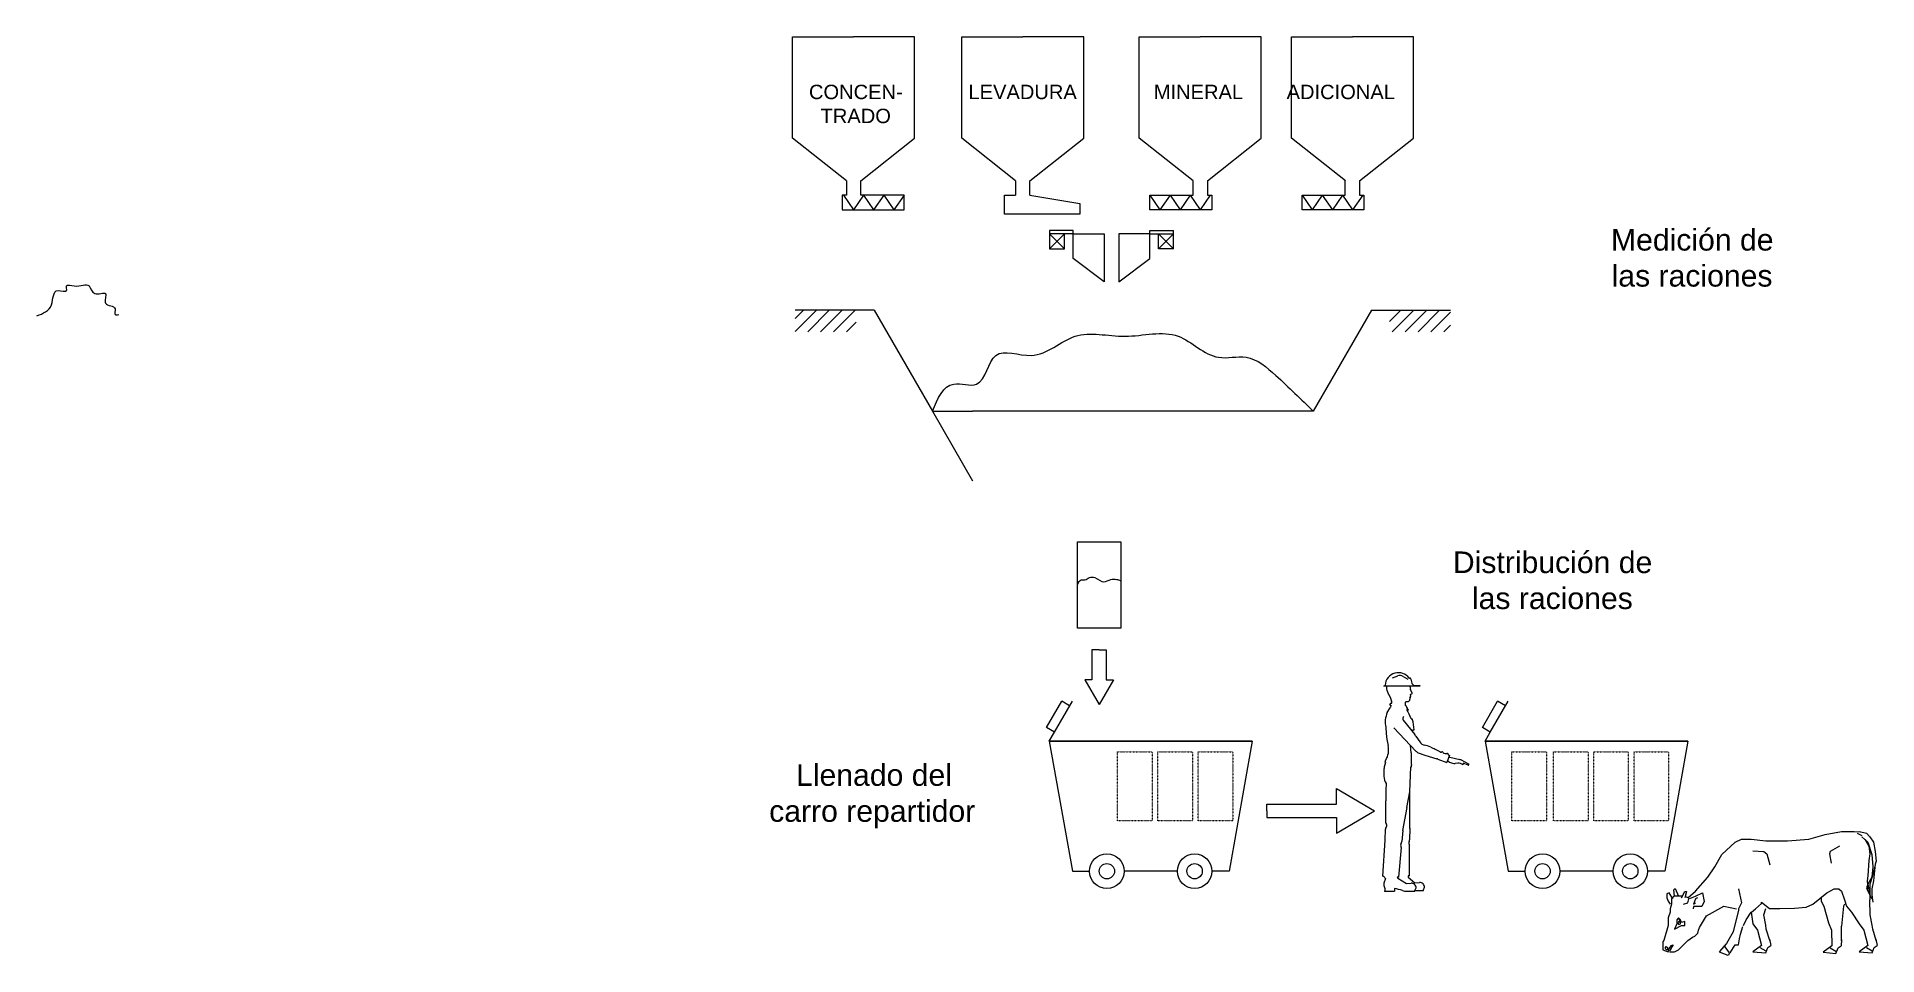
# Model space of a CAD drawing. Header units: millimetres. Extents: x -2372 to 10419, y -3147 to 3232.
import ezdxf

# ---------------------------------------------------------------- set-up
doc = ezdxf.new("R2010")
doc.units = ezdxf.units.MM
doc.header["$LTSCALE"] = 0.1
doc.linetypes.add('ACAD_ISO03W100', pattern=[30, 12, -18])
for name, color, linetype in [('1_6_1_ANIMALES', 7, 'Continuous'), ('Arrow', 7, 'Continuous'), ('Containers', 7, 'Continuous'), ('ConveyorBelt', 7, 'Continuous'), ('Gates', 7, 'Continuous'), ('HidContainers', 7, 'ACAD_ISO03W100'), ('Hopper', 7, 'Continuous'), ('ScrewConveyor', 7, 'Continuous'), ('Texto', 7, 'Continuous'), ('UberCow', 7, 'Continuous')]:
    doc.layers.add(name, color=color, linetype=linetype)
doc.styles.get("Standard").update_dxf_attribs({"font": 'arial.ttf'})

# ---------------------------------------------------------------- blocks, each defined once
blk = doc.blocks.new('A$C38B57B0F')
at = {"color": 7, "linetype": 'Continuous'}
for points in [[(0.28, 50.83, 0.389983), (0.58, 51.11)], [(6.59, 52.81, 0.692726), (0.58, 51.11)], [(0.96, 50.83, 0.015987), (0.96, 50.25)], [(5.06, 53.24, 0.226877), (3.76, 53.37)], [(7.02, 52.58, 0.427331), (6.66, 52.83)], [(6.87, 50.28, 0.371353), (6.89, 50.04)], [(6.87, 50.28, 0.201449), (6.9, 50.4)], [(7.2, 51.59, 0.065543), (7.22, 51.51)], [(7.22, 51.51, 0.291822), (8.05, 50.99)], [(0.96, 50.25, 0.06008), (1.02, 49.89)], [(1.8, 46.08, 0.136112), (1.96, 46.63)], [(2.11, 46, 0.049019), (1.83, 45.48)], [(2.26, 46.58, 0.076394), (2.21, 46.99)], [(5.85, 46.99, 0.414214), (5.55, 46.69)], [(5.55, 46.08, 0.013597), (5.55, 46)], [(5.86, 45.94, 0.120874), (6.06, 45.4)], [(6.15, 46.99, 0.414213), (6.76, 47.6)], [(6.83, 48, 0.333283), (6.76, 47.6)], [(6.83, 48, 0.425323), (6.83, 48.13)], [(6.92, 49.99, 0.097149), (6.89, 50.04)], [(6.98, 48.83, 0.369055), (6.92, 48.73)], [(6.92, 48.24, 0.391022), (6.99, 48.35)], [(7.21, 48.91, 0.438781), (7.3, 49.11)], [(1.15, 44.31, 0.161542), (0.74, 40.63)], [(5.22, 43.32, 0.443083), (5.1, 42.43)], [(7.03, 42.69, 0.063949), (5.98, 44.96)], [(6.4, 44.85, 0.016026), (6.06, 45.4)], [(7.79, 39.98, 0.067829), (7.35, 42.69)], [(0.89, 39.11, 0.048902), (1.35, 36.08)], [(7.49, 39.39, 0.00823), (7.49, 39.72, 0.006713), (7.49, 39.98)], [(8.24, 38.41, 0.020725), (7.95, 38.82)], [(9.19, 37, 0.217672), (10.47, 36.2)], [(0.76, 32.47, 0.197435), (1.35, 36.08)], [(8.25, 34.71, 0.116337), (8.83, 34.33)], [(11.95, 35.69, 0.07356), (10.26, 36.23)], [(12.42, 35.47, 0.026226), (12.45, 35.45)], [(12.91, 35.25, 0.089934), (13, 35.18)], [(13.73, 32.73, 0.013147), (13.42, 32.83)], [(13.98, 34.71, 0.021373), (14.45, 34.5)], [(14.45, 34.5, 0.203959), (14.69, 34.51)], [(14.91, 34.44, 0.414212), (14.71, 34.52)], [(14.92, 34.42, 0.198912), (15.09, 34.26)], [(15.18, 34.23, 0.116434), (15.87, 34.15)], [(16.06, 34.14, 0.116434), (15.92, 34.16)], [(16.16, 32.19, 0.072027), (16.07, 32.22)], [(16.22, 33.92, 0.414212), (16.13, 34.11)], [(16.22, 33.92, 0.414214), (16.26, 33.84)], [(16.4, 32.06, 0.035491), (16.59, 31.97)], [(16.54, 33.28, 0.027671), (16.7, 33.23)], [(19.45, 32.52, 0.058821), (19.12, 32.65)], [(0.58, 31.54, 0.082763), (0.27, 28.51)], [(0.57, 31.5, 0.082763), (0.27, 28.47)], [(0.27, 28.47, 0.109772), (0.88, 26.65)], [(17.3, 31.72, 0.116434), (17.99, 31.64)], [(19.31, 31.63, 0.116434), (18.62, 31.71)], [(19.83, 31.44, 0.414212), (20.03, 31.53, 0.414212), (19.94, 31.72)], [(21.21, 31.26, 0.414212), (21.42, 31.36, 0.378246), (21.34, 31.56)], [(0.88, 26.65, 0.036176), (0.81, 22.44)], [(0.81, 22.44, 0.013622), (0.81, 22.36)], [(0.75, 15.58, 0.093886), (0.7, 15.36)], [(0.81, 16.91, 0.176713), (0.95, 16.51)], [(1.01, 16.18, 0.284079), (0.96, 16.5)], [(0.6, 12.67, 0.008212), (0.61, 12.69)], [(0.6, 12.67, 0.008212), (0.61, 12.69)], [(0.6, 12.64, 0.008212), (0.6, 12.66)], [(0.6, 12.64, 0.008212), (0.6, 12.66)], [(4.59, 11.86, 0.265986), (4.57, 10.96)], [(4.6, 10.79, 0.145059), (4.57, 10.96)], [(4.6, 11.87, 0.116433), (4.73, 12.26)], [(6.59, 12.28, 0.265987), (6.64, 11.38)], [(6.59, 12.28, 0.116433), (6.69, 12.69)], [(6.69, 3.82), (6.69, 11.21, 0.14506), (6.64, 11.38)], [(0.66, 3.14, 0.005303), (0.24, 3.71)], [(0.31, 1.99, 0.140426), (0.3, 1.4)], [(4.89, 0.11, 0.05148), (2.93, 0.62)], [(4.89, 0.11, 0.089818), (5.42, 0.01)], [(8.31, 0.77, 0.430511), (7.03, 1.98)], [(10.39, 0.93, 0.430512), (9.11, 2.14)]]:
    blk.add_lwpolyline(points, format="xyb", dxfattribs=at)
for points in [[(8.04, 50.98), (9.24, 50.98), (9.24, 50.83), (0.28, 50.83)], [(2.42, 52.9), (3.76, 53.37)], [(5.06, 53.24), (6.21, 52.53)], [(6.59, 52.81), (6.66, 52.83)], [(6.9, 50.4), (6.82, 50.83)], [(7.02, 52.58), (7.2, 51.59)], [(1.02, 49.89), (1.03, 49.87), (1.03, 49.84), (1.04, 49.82), (1.05, 49.8), (1.06, 49.76), (1.07, 49.73), (1.08, 49.7), (1.09, 49.68), (1.09, 49.65), (1.1, 49.63), (1.11, 49.6), (1.12, 49.57), (1.13, 49.55), (1.14, 49.53), (1.15, 49.5), (1.16, 49.47), (1.17, 49.45), (1.17, 49.43), (1.18, 49.41), (1.19, 49.39), (1.2, 49.37), (1.21, 49.34), (1.22, 49.31), (1.23, 49.29), (1.24, 49.26), (1.25, 49.25), (1.26, 49.21), (1.27, 49.19), (1.28, 49.17), (1.29, 49.14), (1.3, 49.11), (1.31, 49.09), (1.32, 49.07), (1.33, 49.06), (1.34, 49.03), (1.36, 49), (1.37, 48.97), (1.38, 48.95), (1.39, 48.92), (1.41, 48.89), (1.42, 48.87), (1.43, 48.84), (1.45, 48.81), (1.47, 48.77), (1.49, 48.74), (1.5, 48.71), (1.53, 48.66), (1.55, 48.62), (1.58, 48.56), (1.61, 48.51), (1.65, 48.43), (1.68, 48.37), (1.7, 48.33), (1.71, 48.3), (1.74, 48.25), (1.75, 48.23), (1.76, 48.21), (1.78, 48.17), (1.8, 48.13), (1.81, 48.11), (1.83, 48.08), (1.84, 48.06), (1.85, 48.04), (1.85, 48.02), (1.87, 47.99), (1.88, 47.97), (1.89, 47.95), (1.9, 47.93), (1.91, 47.9), (1.92, 47.87), (1.93, 47.85), (1.94, 47.82), (1.95, 47.8), (1.96, 47.78), (1.97, 47.76), (1.98, 47.74), (1.98, 47.72), (1.99, 47.7), (2, 47.67), (2.01, 47.65), (2.02, 47.62), (2.03, 47.6), (2.04, 47.58), (2.05, 47.55), (2.06, 47.53), (2.06, 47.51), (2.07, 47.48), (2.08, 47.45), (2.09, 47.42), (2.1, 47.4), (2.11, 47.37), (2.11, 47.35), (2.12, 47.33), (2.13, 47.31), (2.13, 47.29), (2.14, 47.27), (2.15, 47.23), (2.16, 47.2), (2.16, 47.18), (2.17, 47.15), (2.18, 47.13), (2.19, 47.1), (2.19, 47.07), (2.2, 47.05), (2.2, 47.02), (2.21, 46.99)], [(1.8, 46.08), (2.11, 46)], [(1.96, 46.63), (2.26, 46.58)], [(5.55, 46.69), (5.55, 46)], [(5.55, 46), (5.86, 45.94)], [(5.85, 46.99), (6.15, 46.99)], [(6.92, 48.24), (6.76, 48.2)], [(6.83, 48.13), (6.76, 48.2)], [(7.3, 49.11), (6.92, 49.99)], [(6.99, 48.35), (6.92, 48.73)], [(6.98, 48.83), (7.21, 48.91)], [(1.15, 44.31), (1.83, 45.48)], [(5.09, 42.42), (7.95, 38.82)], [(5.98, 44.96), (6.4, 44.85)], [(7.03, 42.69), (7.35, 42.69)], [(0.74, 40.63), (0.89, 39.11)], [(2.78, 40.48), (8.25, 34.71)], [(7.49, 39.98), (7.79, 39.98)], [(8.24, 38.41), (9.19, 37)], [(0.66, 32.49), (0.51, 31.9)], [(0.66, 32.49), (0.51, 31.9)], [(0.66, 32.49), (0.76, 32.47)], [(0.66, 32.49), (0.76, 32.47)], [(7.04, 34.26), (6.88, 36.15)], [(7.04, 34.26), (7.04, 31.45)], [(8.83, 34.33), (10.5, 33.72)], [(10.5, 33.72), (13.42, 32.83)], [(11.95, 35.69), (12.45, 35.45)], [(12.45, 35.45), (12.86, 35.3)], [(12.91, 35.25), (12.86, 35.31)], [(13, 35.18), (13.98, 34.7)], [(13.73, 32.73), (15.96, 31.91)], [(14.69, 34.51), (14.71, 34.52)], [(14.91, 34.44), (14.92, 34.42)], [(15.09, 34.26), (15.18, 34.23)], [(15.87, 34.15), (15.92, 34.16)], [(16.62, 33.71), (15.96, 31.91)], [(16.06, 34.14), (16.13, 34.11)], [(16.4, 32.06), (16.16, 32.19)], [(16.22, 33.92), (16.22, 33.92)], [(16.26, 33.84), (16.62, 33.71)], [(16.54, 33.28), (16.47, 33.31)], [(16.7, 33.23), (19.12, 32.65)], [(19.45, 32.52), (21.34, 31.56)], [(0.51, 31.9), (0.66, 31.87)], [(0.51, 31.9), (0.66, 31.87)], [(0.66, 31.83), (0.57, 31.5)], [(0.66, 31.87), (0.58, 31.54)], [(0.66, 31.87), (0.58, 31.54)], [(6.73, 24.66), (6.97, 30.8)], [(6.97, 30.84), (7.12, 30.82)], [(6.97, 30.84), (7.12, 30.82)], [(7.04, 31.45), (7.19, 31.42)], [(7.04, 31.45), (7.19, 31.42)], [(7.12, 30.82), (7.19, 31.21)], [(7.12, 30.82), (7.19, 31.21)], [(7.19, 31.42), (7.19, 31.23)], [(7.19, 31.42), (7.19, 31.23)], [(16.59, 31.97), (17.3, 31.72)], [(18.62, 31.71), (17.99, 31.64)], [(19.83, 31.44), (19.31, 31.63)], [(21.21, 31.26), (19.94, 31.72)], [(6, 20.77), (6.73, 24.66)], [(6.76, 15.54), (6.73, 24.66)], [(0.81, 16.87), (0.81, 22.36)], [(4.97, 15.02), (6.06, 20.76)], [(0.61, 12.69), (0.7, 15.36)], [(0.75, 15.58), (1.01, 16.18)], [(4.97, 15.06), (4.73, 12.26)], [(6.76, 15.57), (6.69, 12.69)], [(0, 3.73), (0.6, 12.67)], [(4.6, 10.79), (3.96, 3.42)], [(0, 3.73), (0.24, 3.71)], [(0.3, 1.4), (0.51, 0.62)], [(0.66, 3.14), (0.31, 1.99)], [(0.51, 0.62), (0.51, 0.01)], [(0.51, 0.01), (2.93, 0.01)], [(2.93, 0.62), (2.93, 0.01)], [(3.62, 3.45), (3.75, 3.19)], [(3.96, 3.42), (3.62, 3.45)], [(3.75, 3.19), (5.87, 1.91)], [(5.42, 0.01), (8.01, 0.01)], [(5.87, 1.91), (7.03, 1.98)], [(6.35, 3.82), (6.29, 3.43)], [(6.29, 3.43), (7.95, 2.08)], [(6.69, 3.82), (6.35, 3.82)], [(7.95, 2.08), (9.11, 2.14)], [(8.01, 0.16), (8.31, 0.77)], [(8.01, 0.17), (10.09, 0.17)], [(8.01, 0.16), (8.01, 0.01)], [(8.01, 0.16), (8.01, 0.01)], [(10.09, 0.32), (10.39, 0.93)], [(10.09, 0.17), (10.09, 0.32)], [(10.09, 0.17), (10.09, 0.32)]]:
    blk.add_lwpolyline(points, dxfattribs=at)
blk.add_point((0.5, 0), dxfattribs=at)

msp = doc.modelspace()

# ---------------------------------------------------------------- hatches: boundary and pattern name
at = {"layer": 'Gates'}
h = msp.add_hatch(dxfattribs=at)
h.set_pattern_fill('ANSI31', color=256, scale=20)
h.set_pattern_definition([(45, (-878.65, 282.093), (-44.9013, 44.9013), [])])
h.paths.add_polyline_path([(3323, 1333), (3198, 1333), (2898, 1333), (2898, 1183), (3323, 1183)])
h = msp.add_hatch(dxfattribs=at)
h.set_pattern_fill('ANSI31', color=256, scale=20)
h.set_pattern_definition([(45, (1207.824, 282.093), (-44.9013, 44.9013), [])])
h.paths.add_polyline_path([(7029, 1333), (7154, 1333), (7454, 1333), (7454, 1183), (7029, 1183)])

# ---------------------------------------------------------------- linework, layer by layer
for p, q in [((9615, -2778), (9670, -2824)), ((9845, -2821), (9925, -2813)), ((9925, -2813), (9972, -2792)), ((10047, -2807), (10080, -2922)), ((10184, -2807), (10172, -2945)), ((10205, -2807), (10240, -2848)), ((10371, -2866), (10368, -2763)), ((9631, -2866), (9646, -2824)), ((9644, -2938), (9631, -2866)), ((9670, -2824), (9743, -2824)), ((9743, -2824), (9845, -2821)), ((10240, -2848), (10294, -2929)), ((10384, -2938), (10371, -2866)), ((10171, -2966), (10172, -2945))]:
    msp.add_line(p, q)
at = {"layer": '1_6_1_ANIMALES', "color": 7, "linetype": 'Continuous'}
for p, q in [((10057, -2308), (10171, -2288)), ((10171, -2288), (10260, -2288)), ((10260, -2288), (10301, -2291)), ((10280, -2300), (10312, -2316)), ((10297, -2288), (10345, -2300)), ((10345, -2300), (10368, -2326)), ((9340, -2449), (9432, -2363)), ((9432, -2363), (9477, -2342)), ((9477, -2342), (9542, -2342)), ((9542, -2342), (9644, -2354)), ((9554, -2422), (9631, -2426)), ((9631, -2426), (9653, -2444)), ((9644, -2354), (9795, -2354)), ((9795, -2354), (9943, -2342)), ((9943, -2342), (10057, -2308)), ((10091, -2426), (10087, -2444)), ((10156, -2391), (10091, -2426)), ((10312, -2326), (10353, -2363)), ((10332, -2342), (10362, -2391)), ((10338, -2347), (10349, -2367)), ((10353, -2363), (10381, -2449)), ((10362, -2391), (10368, -2444)), ((10368, -2326), (10394, -2363)), ((10394, -2363), (10406, -2426)), ((10406, -2426), (10411, -2494)), ((9241, -2606), (9290, -2533)), ((9290, -2533), (9340, -2449)), ((9653, -2444), (9673, -2519)), ((10087, -2444), (10098, -2507)), ((10362, -2490), (10353, -2595)), ((10368, -2444), (10362, -2490)), ((10381, -2449), (10389, -2533)), ((10389, -2533), (10381, -2606)), ((10406, -2519), (10389, -2589)), ((10406, -2514), (10394, -2630)), ((10411, -2494), (10406, -2514)), ((9006, -2694), (9014, -2685)), ((9014, -2685), (9038, -2738)), ((9155, -2702), (9241, -2606)), ((10353, -2653), (10345, -2680)), ((10345, -2680), (10353, -2702)), ((10353, -2595), (10349, -2630)), ((10349, -2630), (10353, -2687)), ((10381, -2606), (10353, -2653)), ((10353, -2653), (10368, -2728)), ((10389, -2589), (10368, -2653)), ((10368, -2653), (10368, -2680)), ((10368, -2680), (10368, -2728)), ((10394, -2630), (10381, -2687)), ((8972, -2715), (8957, -2721)), ((8957, -2721), (8957, -2749)), ((8957, -2749), (8966, -2772)), ((8966, -2772), (8981, -2792)), ((8998, -2756), (8972, -2715)), ((8989, -2792), (8981, -2826)), ((9005, -2738), (8989, -2756)), ((8989, -2756), (8989, -2792)), ((9038, -2738), (9005, -2738)), ((9011, -2738), (9006, -2694)), ((9066, -2738), (9038, -2738)), ((9060, -2749), (9081, -2706)), ((9073, -2792), (9103, -2783)), ((9081, -2706), (9094, -2706)), ((9094, -2706), (9083, -2749)), ((9110, -2749), (9085, -2742)), ((9103, -2749), (9155, -2702)), ((9103, -2783), (9110, -2756)), ((9110, -2756), (9155, -2738)), ((9143, -2810), (9139, -2826)), ((9155, -2756), (9143, -2792)), ((9143, -2792), (9155, -2783)), ((9200, -2810), (9143, -2810)), ((9155, -2738), (9205, -2715)), ((9171, -2749), (9155, -2756)), ((9216, -2775), (9200, -2810)), ((9205, -2715), (9216, -2775)), ((9233, -2875), (9354, -2807)), ((9354, -2807), (9441, -2826)), ((9454, -2687), (9477, -2783)), ((9477, -2783), (9454, -2826)), ((9574, -2826), (9615, -2788)), ((9615, -2788), (9615, -2778)), ((9972, -2792), (10070, -2715)), ((10030, -2749), (10030, -2772)), ((10030, -2772), (10047, -2807)), ((10070, -2715), (10121, -2687)), ((10121, -2687), (10152, -2687)), ((10152, -2687), (10171, -2702)), ((10171, -2702), (10192, -2763)), ((10192, -2792), (10184, -2807)), ((10192, -2763), (10205, -2807)), ((10353, -2702), (10368, -2728)), ((10368, -2728), (10368, -2763)), ((10368, -2728), (10381, -2756)), ((10381, -2687), (10381, -2728)), ((10381, -2728), (10389, -2778)), ((8966, -2941), (8936, -3045)), ((8981, -2849), (8966, -2888)), ((8966, -2888), (8966, -2941)), ((8981, -2826), (8981, -2849)), ((9027, -2929), (9011, -2967)), ((9011, -2967), (9060, -2941)), ((9038, -2888), (9027, -2901)), ((9027, -2901), (9027, -2929)), ((9031, -2917), (9041, -2934)), ((9038, -2888), (9053, -2921)), ((9053, -2901), (9038, -2888)), ((9053, -2921), (9038, -2913)), ((9038, -2913), (9038, -2921)), ((9041, -2934), (9053, -2929)), ((9060, -2921), (9053, -2901)), ((9053, -2929), (9053, -2917)), ((9083, -2913), (9060, -2921)), ((9060, -2941), (9083, -2941)), ((9083, -2941), (9083, -2913)), ((9185, -2955), (9233, -2875)), ((9454, -2834), (9418, -2986)), ((9454, -2826), (9454, -2834)), ((9489, -2941), (9508, -2901)), ((9508, -2901), (9542, -2849)), ((9542, -2849), (9554, -2929)), ((9545, -2849), (9574, -2826)), ((9554, -2929), (9588, -2973)), ((9648, -2967), (9644, -2938)), ((10080, -2922), (10102, -2973)), ((10294, -2929), (10327, -2973)), ((10388, -2967), (10384, -2938)), ((8936, -3045), (8928, -3055)), ((8928, -3055), (8928, -3109)), ((9038, -3109), (9103, -3045)), ((9103, -3045), (9136, -3022)), ((9136, -3022), (9151, -3016)), ((9151, -3016), (9173, -2994)), ((9173, -2994), (9176, -2973)), ((9176, -2973), (9185, -2955)), ((9372, -3065), (9321, -3123)), ((9418, -2986), (9372, -3065)), ((9454, -3075), (9463, -3034)), ((9463, -3034), (9470, -3001)), ((9470, -3001), (9485, -2948)), ((9588, -2973), (9615, -3080)), ((9673, -3045), (9648, -2967)), ((9670, -3036), (9679, -3080)), ((10102, -2973), (10104, -3083)), ((10172, -3039), (10168, -3083)), ((10172, -3048), (10171, -2966)), ((10327, -2973), (10355, -3080)), ((10412, -3045), (10388, -2967)), ((10410, -3036), (10419, -3080)), ((8928, -3109), (8966, -3123)), ((8947, -3093), (8952, -3086)), ((8947, -3098), (8947, -3093)), ((8947, -3102), (8947, -3098)), ((8953, -3109), (8947, -3102)), ((8953, -3086), (8962, -3093)), ((8962, -3109), (8953, -3109)), ((8962, -3093), (8962, -3109)), ((8966, -3123), (8972, -3102)), ((8972, -3102), (8989, -3080)), ((8987, -3098), (8976, -3119)), ((8976, -3119), (8977, -3123)), ((8977, -3123), (8990, -3124)), ((8987, -3098), (8981, -3109)), ((8988, -3096), (8987, -3098)), ((8998, -3080), (8988, -3096)), ((8989, -3080), (8998, -3075)), ((8989, -3123), (9011, -3123)), ((8998, -3075), (8998, -3080)), ((9011, -3123), (9038, -3109)), ((9321, -3123), (9381, -3147)), ((9354, -3080), (9391, -3132)), ((9385, -3147), (9395, -3132)), ((9398, -3132), (9432, -3075)), ((9432, -3075), (9454, -3075)), ((9615, -3080), (9554, -3123)), ((9554, -3123), (9644, -3132)), ((9604, -3093), (9644, -3116)), ((9644, -3132), (9660, -3093)), ((9660, -3093), (9679, -3080)), ((9679, -3080), (9679, -3080)), ((10104, -3083), (10043, -3127)), ((10043, -3127), (10132, -3136)), ((10093, -3097), (10132, -3119)), ((10132, -3136), (10148, -3097)), ((10148, -3097), (10168, -3083)), ((10168, -3083), (10168, -3083)), ((10355, -3080), (10294, -3123)), ((10294, -3123), (10384, -3132)), ((10344, -3093), (10384, -3116)), ((10384, -3132), (10399, -3093)), ((10399, -3093), (10419, -3080)), ((10419, -3080), (10419, -3080))]:
    msp.add_line(p, q, dxfattribs=at)
at = {"layer": 'Arrow'}
for p, q in [((5011, -1026), (4961, -1026)), ((4961, -1026), (4961, -1234)), ((5011, -1026), (5061, -1026)), ((5061, -1026), (5061, -1234)), ((4961, -1234), (4911, -1234)), ((4911, -1234), (5011, -1406)), ((5111, -1234), (5011, -1406)), ((5061, -1234), (5111, -1234)), ((6660, -2099), (6660, -1990)), ((6660, -1990), (6924, -2145)), ((6177, -2145), (6177, -2099)), ((6177, -2099), (6660, -2099)), ((6177, -2145), (6177, -2191)), ((6660, -2300), (6924, -2145)), ((6177, -2191), (6660, -2191)), ((6660, -2191), (6660, -2300))]:
    msp.add_line(p, q, dxfattribs=at)
at = {"layer": 'Containers'}
for p, q in [((4861, -275), (5161, -275)), ((4861, -875), (4861, -275)), ((5161, -275), (5161, -875)), ((5161, -875), (4861, -875))]:
    msp.add_line(p, q, dxfattribs=at)
msp.add_open_spline([(4861, -575), (4868, -559), (4878, -534), (4917, -546), (4943, -519), (4994, -521), (5038, -570), (5088, -532), (5129, -535), (5151, -542), (5161, -546)], degree=3, knots=[0, 0, 0, 0, 43.251166, 68.453986, 103.332519, 141.736871, 210.456227, 261.310662, 300.915142, 331.506371, 331.506371, 331.506371, 331.506371], dxfattribs=at)
at = {"layer": 'ConveyorBelt'}
for p, q in [((3255, 2231), (3255, 2131)), ((3355, 2131), (3355, 2231)), ((4430, 2231), (4430, 2131)), ((4530, 2131), (4530, 2231)), ((5664, 2131), (5664, 2231)), ((5764, 2231), (5764, 2131)), ((6722, 2131), (6722, 2231)), ((6822, 2231), (6822, 2131)), ((3255, 2131), (3225, 2131)), ((3225, 2131), (3225, 2031)), ((3234, 2131), (3304, 2031)), ((3374, 2131), (3304, 2031)), ((3655, 2131), (3355, 2131)), ((3374, 2131), (3444, 2031)), ((3514, 2131), (3444, 2031)), ((3514, 2131), (3585, 2031)), ((3655, 2131), (3585, 2031)), ((3655, 2031), (3655, 2131)), ((5364, 2031), (5364, 2131)), ((5364, 2131), (5664, 2131)), ((5364, 2131), (5434, 2031)), ((5504, 2131), (5434, 2031)), ((5504, 2131), (5574, 2031)), ((5644, 2131), (5574, 2031)), ((5644, 2131), (5714, 2031)), ((5784, 2131), (5714, 2031)), ((5764, 2131), (5794, 2131)), ((5794, 2131), (5794, 2031)), ((6422, 2031), (6422, 2131)), ((6422, 2131), (6722, 2131)), ((6422, 2131), (6492, 2031)), ((6562, 2131), (6492, 2031)), ((6562, 2131), (6633, 2031)), ((6703, 2131), (6633, 2031)), ((6703, 2131), (6773, 2031)), ((6843, 2131), (6773, 2031)), ((6822, 2131), (6852, 2131)), ((6852, 2131), (6852, 2031)), ((3225, 2031), (3255, 2031)), ((3255, 2031), (3655, 2031)), ((5764, 2031), (5364, 2031)), ((5794, 2031), (5764, 2031)), ((6822, 2031), (6422, 2031)), ((6852, 2031), (6822, 2031))]:
    msp.add_line(p, q, dxfattribs=at)
at = {"layer": 'Gates'}
for p, q in [((4830, 1887), (4666, 1887)), ((4666, 1887), (4666, 1863)), ((4830, 1863), (4666, 1863)), ((4666, 1863), (4666, 1759)), ((4770, 1759), (4666, 1863)), ((4770, 1863), (4666, 1759)), ((4770, 1759), (4770, 1863)), ((4830, 1863), (4830, 1887)), ((4830, 1863), (5046, 1863)), ((4830, 1691), (4830, 1863)), ((5046, 1863), (5046, 1531)), ((5364, 1863), (5148, 1863)), ((5148, 1863), (5148, 1531)), ((5364, 1887), (5528, 1887)), ((5364, 1863), (5364, 1887)), ((5364, 1691), (5364, 1863)), ((5364, 1863), (5528, 1863)), ((5424, 1759), (5424, 1863)), ((5424, 1759), (5528, 1863)), ((5424, 1863), (5528, 1759)), ((5528, 1759), (5528, 1887)), ((4666, 1759), (4770, 1759)), ((5046, 1531), (4830, 1691)), ((5148, 1531), (5364, 1691)), ((5528, 1759), (5424, 1759)), ((3198, 1333), (2898, 1333)), ((3448, 1333), (3148, 1333)), ((3448, 1333), (3852, 632)), ((6904, 1333), (6499, 632)), ((6904, 1333), (7204, 1333)), ((7154, 1333), (7454, 1333)), ((3852, 632), (4132, 632)), ((3852, 632), (4132, 147)), ((6499, 632), (4132, 632)), ((4825, -2564), (4945, -2564)), ((5555, -2564), (5185, -2564)), ((5915, -2564), (5795, -2564)), ((7853, -2564), (7973, -2564)), ((8583, -2564), (8213, -2564)), ((8943, -2564), (8823, -2564))]:
    msp.add_line(p, q, dxfattribs=at)
for centre in [(5065, -2564), (5675, -2564), (8093, -2564), (8703, -2564)]:
    msp.add_circle(centre, 120, dxfattribs=at)
msp.add_spline([(3852, 632), (4001, 820), (4160, 820), (4293, 1019), (4539, 1019), (4844, 1152), (5190, 1152), (5561, 1152), (5840, 1006), (6033, 1006), (6239, 880), (6499, 632)], degree=3, dxfattribs=at)
at = {"layer": 'HidContainers'}
for p, q in [((5140, -1734), (5380, -1734)), ((5140, -2214), (5140, -1734)), ((5380, -1734), (5380, -2214)), ((5420, -1734), (5660, -1734)), ((5420, -2214), (5420, -1734)), ((5660, -1734), (5660, -2214)), ((5700, -1734), (5940, -1734)), ((5700, -2214), (5700, -1734)), ((5940, -1734), (5940, -2214)), ((7880, -1734), (8120, -1734)), ((7880, -2214), (7880, -1734)), ((8120, -1734), (8120, -2214)), ((8169, -1734), (8409, -1734)), ((8169, -2214), (8169, -1734)), ((8409, -1734), (8409, -2214)), ((8449, -1734), (8689, -1734)), ((8449, -2214), (8449, -1734)), ((8689, -1734), (8689, -2214)), ((8729, -1734), (8969, -1734)), ((8729, -2214), (8729, -1734)), ((8969, -1734), (8969, -2214)), ((5380, -2214), (5140, -2214)), ((5660, -2214), (5420, -2214)), ((5940, -2214), (5700, -2214)), ((8120, -2214), (7880, -2214)), ((8409, -2214), (8169, -2214)), ((8689, -2214), (8449, -2214)), ((8969, -2214), (8729, -2214))]:
    msp.add_line(p, q, dxfattribs=at)
at = {"layer": 'Hopper'}
for p, q in [((2880, 2529), (2880, 3232)), ((2880, 3232), (3304, 3232)), ((3729, 3232), (3304, 3232)), ((3729, 2529), (3729, 3232)), ((4056, 2529), (4056, 3232)), ((4056, 3232), (4480, 3232)), ((4904, 3232), (4480, 3232)), ((4904, 2529), (4904, 3232)), ((5290, 2529), (5290, 3232)), ((5290, 3232), (5714, 3232)), ((6138, 3232), (5714, 3232)), ((6138, 2529), (6138, 3232)), ((6348, 2529), (6348, 3232)), ((6348, 3232), (6773, 3232)), ((7197, 3232), (6773, 3232)), ((7197, 2529), (7197, 3232)), ((3255, 2231), (2880, 2529)), ((3354, 2231), (3729, 2529)), ((4430, 2231), (4056, 2529)), ((4530, 2231), (4904, 2529)), ((5664, 2231), (5290, 2529)), ((5764, 2231), (6138, 2529)), ((6723, 2231), (6348, 2529)), ((6822, 2231), (7197, 2529))]:
    msp.add_line(p, q, dxfattribs=at)
at = {"layer": 'ScrewConveyor'}
for p, q in [((4353, 2001), (4353, 2131)), ((4353, 2131), (4430, 2131)), ((4530, 2131), (4876, 2074)), ((4876, 2074), (4876, 2001)), ((4876, 2001), (4353, 2001))]:
    msp.add_line(p, q, dxfattribs=at)
at = {"layer": 'UberCow'}
for p, q in [((4646, -1566), (4751, -1384)), ((4702, -1598), (4826, -1382)), ((4806, -1416), (4751, -1384)), ((7675, -1566), (7780, -1384)), ((7730, -1598), (7855, -1382)), ((7835, -1416), (7780, -1384)), ((4702, -1598), (4646, -1566)), ((4665, -1661), (4702, -1598)), ((4665, -1661), (6074, -1661)), ((6074, -1661), (4665, -1661)), ((4665, -1661), (4825, -2564)), ((6074, -1661), (5915, -2564)), ((7730, -1598), (7675, -1566)), ((7694, -1661), (7730, -1598)), ((7694, -1661), (9103, -1661)), ((9103, -1661), (7694, -1661)), ((7694, -1661), (7853, -2564)), ((9103, -1661), (8943, -2564))]:
    msp.add_line(p, q, dxfattribs=at)
for centre in [(5065, -2564), (5675, -2564), (8093, -2564), (8703, -2564)]:
    msp.add_circle(centre, 53.3, dxfattribs=at)
msp.add_spline([(-2372, 1294), (-2271, 1370), (-2225, 1470), (-2165, 1470), (-2165, 1501), (-2112, 1501), (-2009, 1501), (-1970, 1448), (-1895, 1448), (-1895, 1381), (-1828, 1342), (-1828, 1303), (-1803, 1303)], degree=3, dxfattribs=at)

# ---------------------------------------------------------------- block references
at = {"xscale": 28, "yscale": 28, "zscale": 28}
msp.add_blockref('A$C38B57B0F', (6982, -2702), dxfattribs=at)

# ---------------------------------------------------------------- texts
at = {"layer": 'Texto'}
for s, width, insert, char_height, attachment_point in [('\\pi-21.64315;CONCEN-\\P\\pi58.95031;TRADO', 597.3, (3016, 2899), 100, 1), ('LEVADURA', 607.81, (4103, 2899), 100, 1), ('MINERAL', 597.3, (6012, 2899), 100, 3), ('ADICIONAL', 597.3, (7067, 2899), 100, 3), ('\\pi1572.6962;Medición de \\P\\pi1577.19825;las raciones', 4251.05, (6996, 1897), 150, 1), ('\\pi1444.95064;Distribución de \\P\\pi1577.19825;las raciones', 4251.05, (6025, -343), 150, 1), ('\\pi1598.73645;Llenado del \\P\\pi1411.95268;carro repartidor', 4251.05, (1306, -1821), 150, 1)]:
    msp.add_mtext_dynamic_manual_height_columns(s, width=width, gutter_width=12.5, heights=[0], dxfattribs=dict(at, insert=insert, char_height=char_height, attachment_point=attachment_point))

doc.saveas('drawing.dxf')
